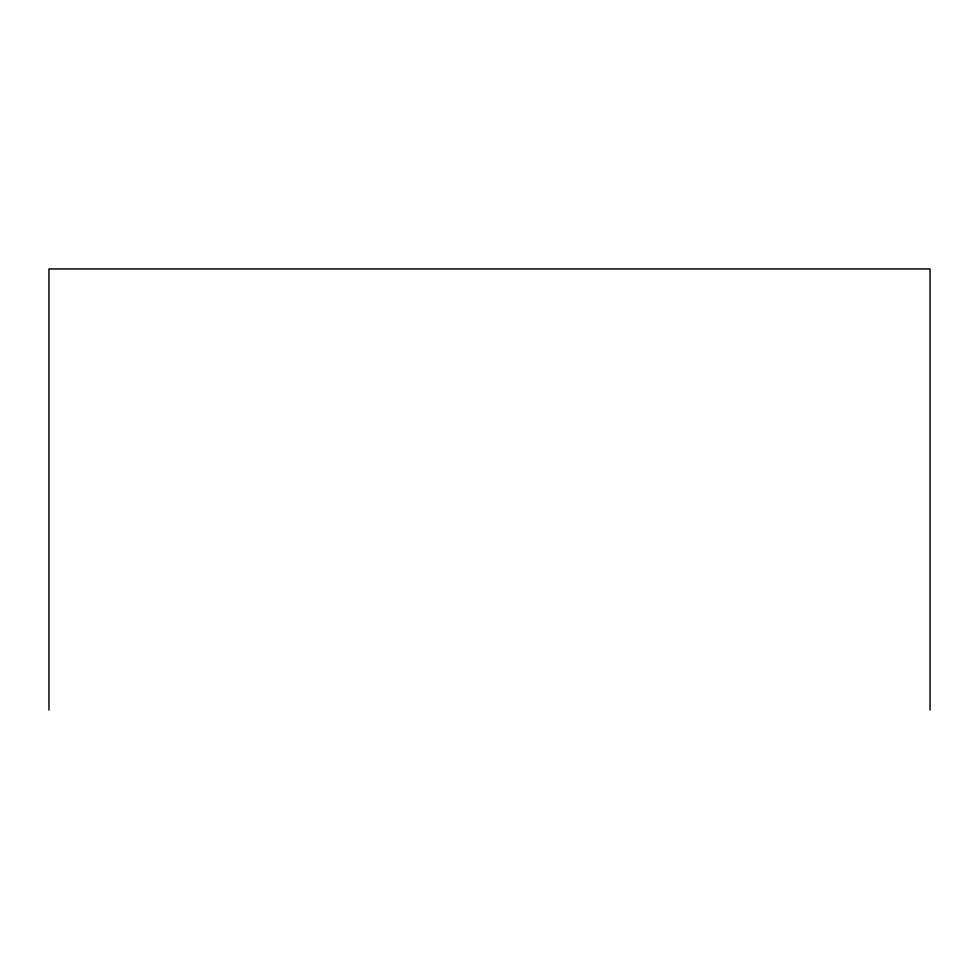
<?xml version="1.0" encoding="UTF-8"?>
<svg xmlns="http://www.w3.org/2000/svg" width="979" height="979" viewBox="0 0 979 979"><rect width="100%" height="100%" fill="white"/><g stroke="black" fill="none" stroke-linecap="round" stroke-linejoin="round"><path stroke-width="1.47" d="M930.05 710.069L930.05 268.931L48.95 268.931L48.95 710.069"/></g></svg>
